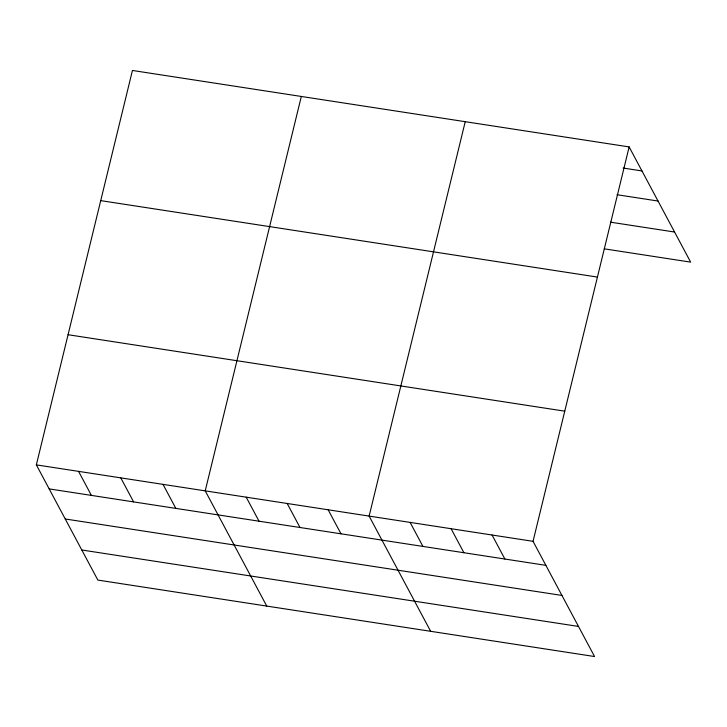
<?xml version="1.0" encoding="UTF-8"?>
<svg xmlns="http://www.w3.org/2000/svg" width="727" height="727" viewBox="0 0 727 727"><rect width="100%" height="100%" fill="white"/><g stroke="black" fill="none" stroke-linecap="round" stroke-linejoin="round"><path stroke-width="1.09" d="M629.137 146.918L533.045 541.324L594.559 656.536L97.863 580.082L36.35 464.871L132.441 70.464L629.137 146.918L690.65 262.129L604.264 248.834M301.314 96.464L205.223 490.861L266.745 606.073M465.225 121.691L369.134 516.097L430.648 631.3M623.13 168.046L641.959 170.936M617.05 194.727L658.026 201.034M610.353 222.153L674.583 232.031M100.735 200.625L597.421 277.069M68.056 334.72L564.752 411.173M36.35 464.871L533.045 541.324M49.172 488.898L545.868 565.342M65.248 518.987L561.935 595.44M81.797 549.994L578.492 626.438M492.061 535.017L504.892 559.036M451.085 528.711L463.917 552.729M410.11 522.404L422.932 546.422M328.159 509.791L340.981 533.809M287.183 503.484L300.006 527.502M246.199 497.177L259.03 521.195M163.002 484.364L175.834 508.391M120.791 477.866L133.614 501.894M78.571 471.369L91.393 495.396"/></g></svg>
